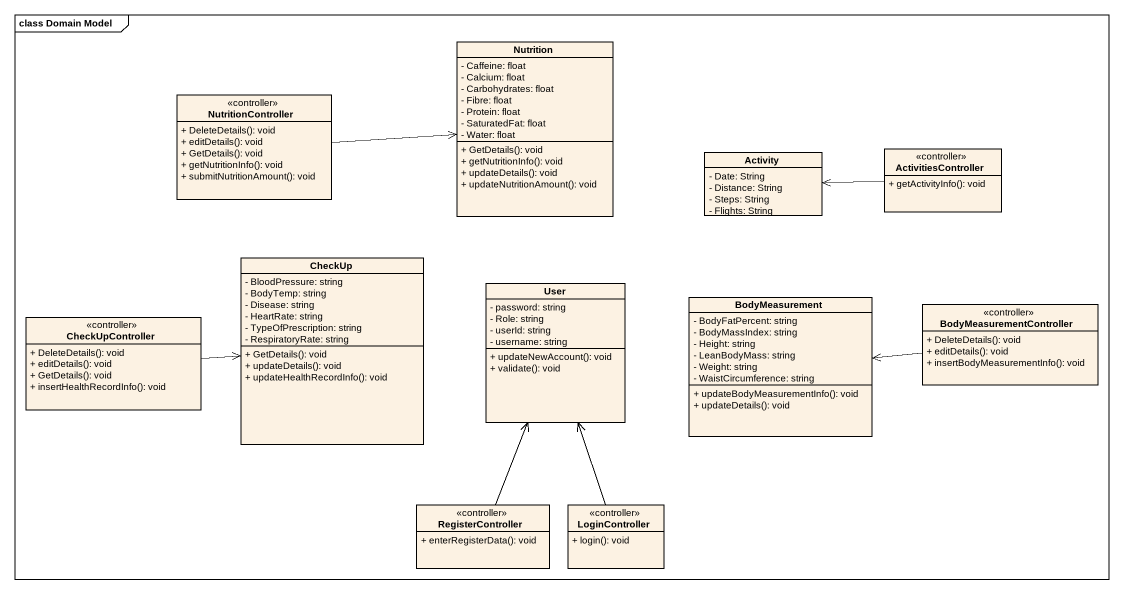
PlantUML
@startuml
mainframe class Domain Model
hide circle
hide empty members
skinparam classAttributeIconSize 0
class Nutrition {
  - Caffeine: float
  - Calcium: float
  - Carbohydrates: float
  - Fibre: float
  - Protein: float
  - SaturatedFat: float
  - Water: float
  + GetDetails(): void
  + getNutritionInfo(): void
  + updateDetails(): void
  + updateNutritionAmount(): void
}
class NutritionController <<controller>> {
  + DeleteDetails(): void
  + editDetails(): void
  + GetDetails(): void
  + getNutritionInfo(): void
  + submitNutritionAmount(): void
}
class Activity {
  - Date: String
  - Distance: String
  - Steps: String
  - Flights: String
}
class ActivitiesController <<controller>> {
  + getActivityInfo(): void
}
class CheckUp {
  - BloodPressure: string
  - BodyTemp: string
  - Disease: string
  - HeartRate: string
  - TypeOfPrescription: string
  - RespiratoryRate: string
  + GetDetails(): void
  + updateDetails(): void
  + updateHealthRecordInfo(): void
}
class User {
  - password: string
  - Role: string
  - userId: string
  - username: string
  + updateNewAccount(): void
  + validate(): void
}
class BodyMeasurement {
  - BodyFatPercent: string
  - BodyMassIndex: string
  - Height: string
  - LeanBodyMass: string
  - Weight: string
  - WaistCircumference: string
  + updateBodyMeasurementInfo(): void
  + updateDetails(): void
}
class CheckUpController <<controller>> {
  + DeleteDetails(): void
  + editDetails(): void
  + GetDetails(): void
  + insertHealthRecordInfo(): void
}
class BodyMeasurementController <<controller>> {
  + DeleteDetails(): void
  + editDetails(): void
  + insertBodyMeasurementInfo(): void
}
class RegisterController <<controller>> {
  + enterRegisterData(): void
}
class LoginController <<controller>> {
  + login(): void
}
NutritionController -right-> Nutrition
ActivitiesController -left-> Activity
CheckUpController -right-> CheckUp
BodyMeasurementController -left-> BodyMeasurement
RegisterController -up-> User
LoginController -up-> User
@enduml
